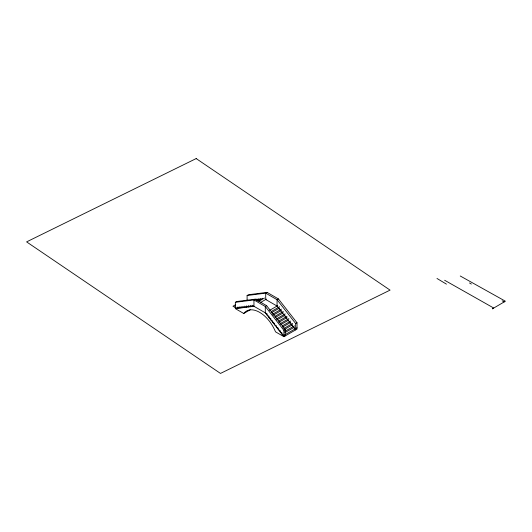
<?xml version="1.0" encoding="UTF-8"?>
<svg xmlns="http://www.w3.org/2000/svg" width="532" height="532" viewBox="0 0 532 532"><rect width="100%" height="100%" fill="white"/><g stroke="black" fill="none" stroke-linecap="round" stroke-linejoin="round"><path stroke-width="0.8" d="M247.101 300.267L247.101 295.513L248.457 294.728L267.071 292.367L278.416 298.918L297.022 322.764L297.022 329.108L283.908 336.676L275.51 331.828A26.281 15.175 60 0 0 243.742 313.488L235.344 308.64L235.344 302.302L236.707 301.511L255.313 299.157L266.658 305.707L285.272 329.554L285.272 335.892M235.663 304.683L232.983 306.233L234.845 307.303L234.845 306.778M255.313 299.157L253.95 299.942L235.344 302.302M267.071 292.367L265.707 293.152L247.101 295.513M255.693 299.775L257.076 298.977M256.171 300.334L258.938 298.745M257.342 300.5L260.793 298.505M257.827 301.059L262.655 298.272M258.998 301.225L264.517 298.033M260.853 302.296L266.379 299.11M243.742 313.488L250.299 309.704M266.658 305.707L265.295 306.492L253.95 299.942L253.95 306.286L235.344 308.64M278.416 298.918L277.052 299.702L265.707 293.152L265.707 299.496L277.052 306.046L295.659 329.893L295.659 323.549L277.052 299.702L277.052 306.046M269.438 310.442L277.724 305.661M271.3 311.519L279.586 306.731M271.3 312.829L279.586 308.041M272.47 314.299L281.448 309.119M273.162 315.21L281.448 310.429M275.024 316.287L283.31 311.506M275.024 317.597L283.31 312.816M276.194 319.067L285.165 313.887M276.886 319.978L285.165 315.197M278.748 321.055L287.027 316.274M278.748 322.365L287.027 317.584M279.918 323.835L288.889 318.655M280.603 324.753L288.889 319.965M282.465 325.823L290.751 321.042M282.465 327.133L290.751 322.352M283.636 328.61L292.613 323.423M284.327 329.521L292.613 324.733M283.908 330.339L265.295 306.492L265.295 312.836L283.908 336.676L283.908 330.339L285.272 329.554M295.659 323.549L297.022 322.764M284.806 331.389L294.475 325.81M284.806 332.7L294.475 327.12M297.022 327.798L283.908 335.366L282.046 334.296L282.046 332.985L280.184 331.908L280.184 330.598L278.322 329.527L278.322 328.217L276.46 327.14L276.46 325.83L274.605 324.759L274.605 323.449L272.743 322.372L272.743 321.062L270.881 319.985L270.881 318.675L269.019 317.604L269.019 316.294L267.157 315.217L267.157 313.907L252.088 305.208L252.088 306.518L250.233 305.441L250.233 306.751L248.371 305.681L248.371 306.991L246.509 305.913L246.509 307.223L244.647 306.153L244.647 307.463L242.785 306.385L242.785 307.695L240.923 306.625L240.923 307.935L239.068 306.858L239.068 308.168L237.206 307.097L237.206 308.407L235.344 307.33M460.24 275.988L505.4 301.218L492.359 308.859L493.649 308.001L444.626 280.258M502.175 300.833L504.176 301.937M436.978 278.462L446.448 284.135M469.517 282.958L471.339 284.061M196.175 158.569L26.6 241.88L220.487 373.431L390.062 290.12L196.175 158.569"/></g></svg>
